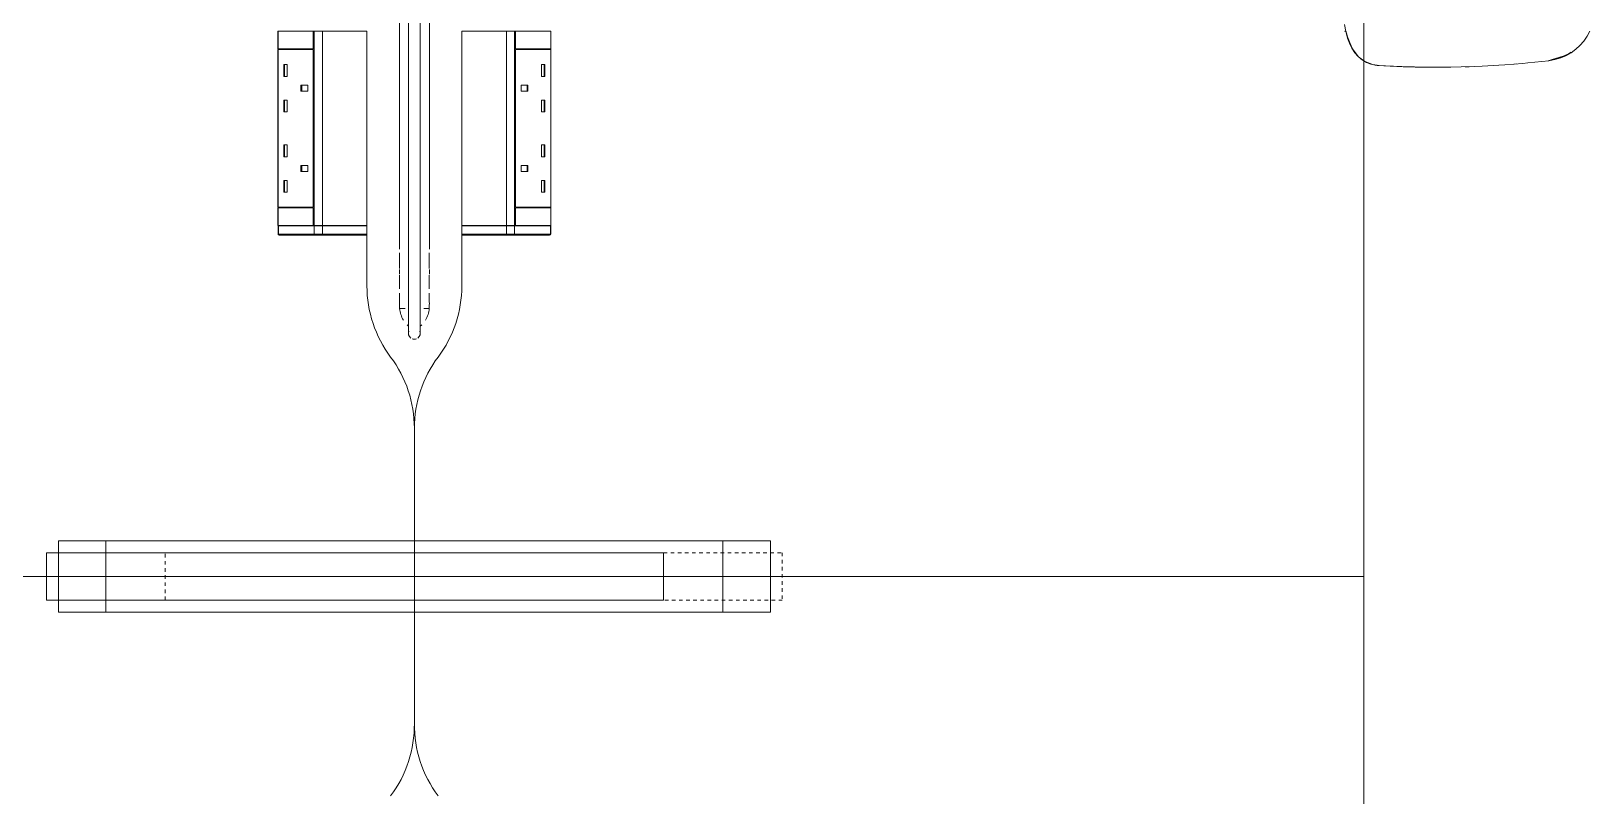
# Model space of a CAD drawing. Header units: millimetres. Extents: x 155927 to 326028, y -36033 to 97293.
# Drawn here: x 218004 to 219317, y 19325 to 19969 of the extents above; entities that cross this region are included whole.
import ezdxf

# ---------------------------------------------------------------- set-up
doc = ezdxf.new("R2010")
doc.units = ezdxf.units.MM
doc.header["$MEASUREMENT"] = 0
doc.linetypes.add('Dash', pattern=[6, 3, -3])
for name, color, linetype, lineweight in [('G-IMPT', 8, 'CONTINUOUS', 9), ('I-FURN', 8, 'CONTINUOUS', 9), ('I-FURN-HDLN', 8, 'Dash', 9)]:
    doc.layers.add(name, color=color, linetype=linetype, lineweight=lineweight)

msp = doc.modelspace()

# ---------------------------------------------------------------- linework, layer by layer
at = {"layer": 'G-IMPT'}
for p, q in [((219110.3, 19974.9), (219111.3, 19969)), ((219112.7, 19963.5), (219111.3, 19969)), ((219112.7, 19964.6), (219112, 19968.1)), ((219112.7, 19964.6), (219115, 19959)), ((219112.7, 19963.5), (219114.3, 19959.2)), ((219314.7, 19965.3), (219311.9, 19961.1)), ((219314.7, 19965.3), (219316.9, 19969.5)), ((219116.3, 19955.1), (219114.3, 19959.2)), ((219116.9, 19954.6), (219115, 19959)), ((219116.3, 19955.1), (219118.9, 19951.1)), ((219122.1, 19947.8), (219116.9, 19954.6)), ((219118.9, 19951.1), (219121.6, 19948)), ((219290.9, 19946.5), (219299, 19950.2)), ((219296.6, 19948.6), (219301.1, 19951.1)), ((219301.1, 19951.8), (219299, 19950.2)), ((219305.2, 19954.1), (219301.1, 19951.1)), ((219305.2, 19954.1), (219308.6, 19957.3)), ((219311.9, 19961.1), (219308.6, 19957.3)), ((219125.3, 19944.9), (219121.6, 19948)), ((219126.5, 19944.5), (219122.1, 19947.8)), ((219126.5, 19944.3), (219125.3, 19944.9)), ((219127.7, 19943.7), (219126.5, 19944.5)), ((219128.8, 19943), (219126.5, 19944.3)), ((219133.9, 19941.2), (219127.7, 19943.7)), ((219128.8, 19943), (219132.4, 19941.6)), ((219133.7, 19941.2), (219132.4, 19941.6)), ((219133.7, 19941.2), (219136.1, 19940.8)), ((219133.9, 19941.2), (219137.8, 19940.7)), ((219137.8, 19940.5), (219136.1, 19940.8)), ((219158.4, 19939.5), (219137.8, 19940.5)), ((219159.6, 19939.4), (219137.8, 19940.5)), ((219137.8, 19940.5), (219139.4, 19940.4)), ((219159.6, 19939.4), (219139.4, 19940.4)), ((219179.8, 19939), (219158.4, 19939.5)), ((219169.9, 19939.1), (219158.4, 19939.5)), ((219158.4, 19939.5), (219159.6, 19939.4)), ((219179.8, 19939), (219159.6, 19939.4)), ((219199.9, 19939), (219169.9, 19939.1)), ((219179.8, 19939), (219169.9, 19939.1)), ((219169.9, 19939.1), (219189.2, 19938.9)), ((219177.7, 19939), (219175.8, 19939.1)), ((219179.8, 19939), (219177.7, 19939)), ((219199.9, 19939), (219179.8, 19939)), ((219199.9, 19939), (219189.2, 19938.9)), ((219199.9, 19939), (219208.4, 19939.2)), ((219220.1, 19939.6), (219208.4, 19939.2)), ((219213.3, 19939.3), (219211.8, 19939.3)), ((219215.2, 19939.4), (219213.3, 19939.3)), ((219220.1, 19939.6), (219226.1, 19939.8)), ((219240.3, 19940.6), (219226.1, 19939.8)), ((219245.4, 19941), (219240.3, 19940.6)), ((219245.4, 19941), (219260.4, 19942.2)), ((219253.6, 19941.6), (219255.2, 19941.8)), ((219260.4, 19942.2), (219264.6, 19942.6)), ((219264.6, 19942.6), (219282.5, 19944.5)), ((219282, 19944.5), (219294.4, 19948.3)), ((219282, 19944.5), (219285.3, 19945.4)), ((219290.9, 19946.5), (219282.5, 19944.6)), ((219282.5, 19944.5), (219287.5, 19945.4)), ((219294.4, 19948.3), (219285.3, 19945.4)), ((219292.4, 19946.8), (219287.5, 19945.4)), ((219296.6, 19948.6), (219292.4, 19946.8))]:
    msp.add_line(p, q, dxfattribs=at)
at = {"layer": 'I-FURN'}
for p, q in [((219126.5, 19509.6), (219126.5, 20909.6)), ((219126.5, 20909.6), (219126.5, 19509.6)), ((218314, 19785.5), (218314, 20623.7)), ((218321.5, 20623.7), (218321.5, 19785.5)), ((218331.5, 19785.5), (218331.5, 20623.7)), ((218339.1, 20623.7), (218339.1, 19785.5)), ((218211.5, 19954.4), (218211.5, 19969.4)), ((218211.5, 19969.4), (218241.3, 19969.4)), ((218211.7, 19969.3), (218211.7, 19805.4)), ((218241.3, 19969.4), (218241.3, 19954.4)), ((218241.5, 19954.4), (218241.5, 19969.3)), ((218241.5, 19969.3), (218242.1, 19969.3)), ((218249.1, 19969.3), (218242.1, 19969.3)), ((218242.1, 19969.3), (218242.1, 19805.4)), ((218286.5, 19969.3), (218249.1, 19969.3)), ((218249.1, 19969.3), (218249.1, 19805.4)), ((218286.5, 19805.4), (218286.5, 19969.3)), ((218286.5, 19969.3), (218286.5, 19805.4)), ((218366.5, 19969.3), (218366.5, 19805.4)), ((218366.5, 19805.4), (218366.5, 19969.3)), ((218404, 19969.3), (218366.5, 19969.3)), ((218404, 19805.4), (218404, 19969.3)), ((218410.9, 19969.3), (218404, 19969.3)), ((218411.7, 19969.4), (218409.3, 19969.4)), ((218410.9, 19805.4), (218410.9, 19969.3)), ((218410.9, 19969.3), (218411.5, 19969.3)), ((218411.5, 19969.3), (218411.5, 19954.4)), ((218411.7, 19954.4), (218411.7, 19969.4)), ((218411.7, 19969.4), (218441.6, 19969.4)), ((218441.4, 19805.4), (218441.4, 19969.3)), ((218441.6, 19969.4), (218441.6, 19954.4)), ((219110.2, 19969.5), (219111, 19969.1)), ((219111, 19969.1), (219111.9, 19968.7)), ((218241.3, 19954.4), (218211.5, 19954.4)), ((218211.5, 19953.9), (218241.3, 19953.9)), ((218211.5, 19820.9), (218211.5, 19953.9)), ((218211.9, 19953.9), (218211.9, 19954.4)), ((218241.3, 19953.9), (218241.3, 19820.9)), ((218241.5, 19820.9), (218241.5, 19953.9)), ((218411.5, 19953.9), (218411.5, 19820.9)), ((218441.6, 19954.4), (218411.7, 19954.4)), ((218411.7, 19820.9), (218411.7, 19953.9)), ((218441.6, 19953.9), (218411.7, 19953.9)), ((218441.2, 19954.4), (218441.2, 19953.9)), ((218441.6, 19953.9), (218441.6, 19820.9)), ((218216.5, 19941.3), (218216.5, 19931.3)), ((218216.5, 19941.3), (218219.4, 19941.3)), ((218217.2, 19941.3), (218217.2, 19931.3)), ((218219.4, 19941.3), (218219.4, 19931.3)), ((218436.5, 19941.3), (218433.7, 19941.3)), ((218433.7, 19931.3), (218433.7, 19941.3)), ((218435.8, 19931.3), (218435.8, 19941.3)), ((218436.5, 19931.3), (218436.5, 19941.3)), ((218216.5, 19931.3), (218219.4, 19931.3)), ((218230.8, 19923.8), (218230.8, 19918.8)), ((218236.6, 19923.8), (218230.8, 19923.8)), ((218231.6, 19923.8), (218231.6, 19918.8)), ((218236.6, 19918.8), (218236.6, 19923.8)), ((218422.2, 19923.8), (218416.5, 19923.8)), ((218416.5, 19918.8), (218416.5, 19923.8)), ((218421.5, 19918.8), (218421.5, 19923.8)), ((218422.2, 19918.8), (218422.2, 19923.8)), ((218436.5, 19931.3), (218433.7, 19931.3)), ((218216.5, 19911.3), (218216.5, 19901.3)), ((218216.5, 19911.3), (218219.4, 19911.3)), ((218217.2, 19911.3), (218217.2, 19901.3)), ((218219.4, 19911.3), (218219.4, 19901.3)), ((218230.8, 19918.8), (218236.6, 19918.8)), ((218422.2, 19918.8), (218416.5, 19918.8)), ((218436.5, 19911.3), (218433.7, 19911.3)), ((218433.7, 19901.3), (218433.7, 19911.3)), ((218435.8, 19901.3), (218435.8, 19911.3)), ((218436.5, 19901.3), (218436.5, 19911.3)), ((218216.5, 19901.3), (218219.4, 19901.3)), ((218436.5, 19901.3), (218433.7, 19901.3)), ((218216.5, 19873.5), (218216.5, 19863.5)), ((218216.5, 19873.5), (218219.4, 19873.5)), ((218217.2, 19873.5), (218217.2, 19863.5)), ((218219.4, 19873.5), (218219.4, 19863.5)), ((218436.5, 19873.5), (218433.7, 19873.5)), ((218433.7, 19863.5), (218433.7, 19873.5)), ((218435.8, 19863.5), (218435.8, 19873.5)), ((218436.5, 19863.5), (218436.5, 19873.5)), ((218216.5, 19863.5), (218219.4, 19863.5)), ((218436.5, 19863.5), (218433.7, 19863.5)), ((218230.8, 19856), (218230.8, 19851)), ((218230.8, 19856), (218236.6, 19856)), ((218230.8, 19851), (218236.6, 19851)), ((218231.6, 19856), (218231.6, 19851)), ((218236.6, 19856), (218236.6, 19851)), ((218416.5, 19856), (218416.5, 19851)), ((218422.2, 19856), (218416.5, 19856)), ((218416.5, 19851), (218422.2, 19851)), ((218421.5, 19851), (218421.5, 19856)), ((218422.2, 19851), (218422.2, 19856)), ((218216.5, 19843.5), (218216.5, 19833.5)), ((218216.5, 19843.5), (218219.4, 19843.5)), ((218216.5, 19833.5), (218219.4, 19833.5)), ((218217.2, 19843.5), (218217.2, 19833.5)), ((218219.4, 19843.5), (218219.4, 19833.5)), ((218436.5, 19843.5), (218433.7, 19843.5)), ((218433.7, 19833.5), (218433.7, 19843.5)), ((218436.5, 19833.5), (218433.7, 19833.5)), ((218435.8, 19833.5), (218435.8, 19843.5)), ((218436.5, 19833.5), (218436.5, 19843.5)), ((218211.5, 19820.9), (218241.3, 19820.9)), ((218211.5, 19820.4), (218241.3, 19820.4)), ((218211.5, 19805.4), (218211.5, 19820.4)), ((218211.9, 19820.4), (218211.9, 19820.9)), ((218241.3, 19820.4), (218241.3, 19805.4)), ((218241.5, 19805.4), (218241.5, 19820.4)), ((218411.5, 19820.4), (218411.5, 19805.4)), ((218441.6, 19820.9), (218411.7, 19820.9)), ((218411.7, 19805.4), (218411.7, 19820.4)), ((218411.7, 19820.4), (218441.6, 19820.4)), ((218441.2, 19820.9), (218441.2, 19820.4)), ((218441.6, 19820.4), (218441.6, 19805.4)), ((218241.3, 19805.4), (218211.5, 19805.4)), ((218211.7, 19805.3), (218211.7, 19798.3)), ((218211.9, 19805.3), (218211.7, 19805.3)), ((218211.7, 19805.3), (218211.7, 19798.3)), ((218211.7, 19805.3), (218211.7, 19798.3)), ((218211.9, 19798.3), (218211.9, 19805.3)), ((218242.1, 19805.3), (218211.9, 19805.3)), ((218241.3, 19805.4), (218243.8, 19805.4)), ((218242.1, 19805.4), (218241.5, 19805.4)), ((218242.1, 19805.4), (218249.1, 19805.4)), ((218242.1, 19798.3), (218242.1, 19805.3)), ((218249.1, 19805.3), (218242.1, 19805.3)), ((218249.1, 19805.4), (218286.5, 19805.4)), ((218249.1, 19798.3), (218249.1, 19805.3)), ((218286.5, 19805.3), (218249.1, 19805.3)), ((218286.5, 19798.3), (218286.5, 19805.3)), ((218286.5, 19798.3), (218286.5, 19805.3)), ((218366.5, 19805.4), (218404, 19805.4)), ((218366.5, 19805.3), (218366.5, 19798.3)), ((218366.5, 19798.3), (218366.5, 19805.3)), ((218404, 19805.3), (218366.5, 19805.3)), ((218404, 19805.4), (218410.9, 19805.4)), ((218404, 19798.3), (218404, 19805.3)), ((218410.9, 19805.3), (218404, 19805.3)), ((218411.5, 19805.4), (218410.9, 19805.4)), ((218410.9, 19798.3), (218410.9, 19805.3)), ((218441.2, 19805.3), (218410.9, 19805.3)), ((218441.6, 19805.4), (218411.7, 19805.4)), ((218441.2, 19798.3), (218441.2, 19805.3)), ((218441.4, 19805.3), (218441.2, 19805.3)), ((218441.4, 19798.3), (218441.4, 19805.3)), ((218441.4, 19798.3), (218441.4, 19805.3)), ((218441.4, 19805.3), (218441.4, 19798.3)), ((218211.9, 19798.3), (218211.7, 19798.3)), ((218242.1, 19798.3), (218211.9, 19798.3)), ((218212.1, 19797.5), (218212, 19797.6)), ((218212.7, 19797.3), (218243, 19797.3)), ((218212.7, 19797.3), (218243, 19797.3)), ((218249.1, 19798.3), (218242.1, 19798.3)), ((218281.5, 19797.3), (218243, 19797.3)), ((218243, 19797.3), (218248.5, 19797.3)), ((218248.5, 19797.3), (218285.5, 19797.3)), ((218286.5, 19798.3), (218249.1, 19798.3)), ((218281.5, 19798.3), (218281.5, 19797.3)), ((218285.5, 19797.3), (218281.5, 19797.3)), ((218285.5, 19797.3), (218285.5, 19797.3)), ((218286.5, 19754.6), (218286.5, 19798.3)), ((218286.5, 19798.3), (218286.5, 19754.6)), ((218366.5, 19798.3), (218366.5, 19754.6)), ((218366.5, 19754.6), (218366.5, 19798.3)), ((218404, 19798.3), (218366.5, 19798.3)), ((218371.5, 19797.3), (218367.5, 19797.3)), ((218367.5, 19797.3), (218404.5, 19797.3)), ((218371.5, 19797.3), (218371.5, 19798.3)), ((218410.1, 19797.3), (218371.5, 19797.3)), ((218410.9, 19798.3), (218404, 19798.3)), ((218404.5, 19797.3), (218410.1, 19797.3)), ((218410.1, 19797.3), (218440.4, 19797.3)), ((218410.1, 19797.3), (218440.4, 19797.3)), ((218441.2, 19798.3), (218410.9, 19798.3)), ((218441, 19797.6), (218441, 19797.5)), ((218441.4, 19798.3), (218441.2, 19798.3)), ((218314, 19769.3), (218314, 19782.6)), ((218321.5, 19785.5), (218321.5, 19782.7)), ((218321.5, 19782.7), (218321.5, 19779.9)), ((218321.5, 19779.9), (218321.5, 19777)), ((218331.5, 19784.8), (218331.5, 19785.5)), ((218331.5, 19781.9), (218331.5, 19784.8)), ((218331.5, 19779.1), (218331.5, 19781.9)), ((218331.5, 19776.3), (218331.5, 19779.1)), ((218339, 19782.6), (218339, 19769.3)), ((218314, 19764.4), (218314, 19768.4)), ((218321.5, 19777), (218321.5, 19774.2)), ((218321.5, 19774.2), (218321.5, 19771.4)), ((218321.5, 19771.4), (218321.5, 19768.7)), ((218321.5, 19768.7), (218321.5, 19765.9)), ((218321.5, 19765.9), (218321.5, 19763.2)), ((218331.5, 19773.5), (218331.5, 19776.3)), ((218331.5, 19770.7), (218331.5, 19773.5)), ((218331.5, 19767.9), (218331.5, 19770.7)), ((218331.5, 19765.2), (218331.5, 19767.9)), ((218339.1, 19768.4), (218339.1, 19764.4)), ((218314, 19752.1), (218314, 19763.6)), ((218321.5, 19763.2), (218321.5, 19760.5)), ((218321.5, 19760.5), (218321.5, 19757.9)), ((218321.5, 19757.9), (218321.5, 19755.3)), ((218321.5, 19755.3), (218321.5, 19752.8)), ((218321.5, 19752.8), (218321.5, 19750.3)), ((218331.5, 19762.5), (218331.5, 19765.2)), ((218331.5, 19759.8), (218331.5, 19762.5)), ((218331.5, 19757.2), (218331.5, 19759.8)), ((218331.5, 19754.6), (218331.5, 19757.2)), ((218331.5, 19752.1), (218331.5, 19754.6)), ((218339, 19763.6), (218339, 19752.1)), ((218314, 19740.5), (218314, 19748.6)), ((218314, 19739.3), (218314, 19740.2)), ((218321.5, 19750.3), (218321.5, 19747.9)), ((218321.5, 19747.9), (218321.5, 19745.5)), ((218321.5, 19745.5), (218321.5, 19743.2)), ((218321.5, 19743.2), (218321.5, 19740.9)), ((218321.5, 19740.9), (218321.5, 19738.8)), ((218331.5, 19749.6), (218331.5, 19752.1)), ((218331.5, 19747.2), (218331.5, 19749.6)), ((218331.5, 19744.9), (218331.5, 19747.2)), ((218331.5, 19742.6), (218331.5, 19744.9)), ((218331.5, 19740.3), (218331.5, 19742.6)), ((218331.5, 19738.2), (218331.5, 19740.3)), ((218339, 19748.6), (218339, 19740.5)), ((218339.1, 19740.2), (218339.1, 19739.3)), ((218314, 19735.5), (218314, 19738.9)), ((218314, 19735.5), (218318.6, 19735.5)), ((218321.5, 19738.8), (218321.5, 19736.7)), ((218321.5, 19736.7), (218321.5, 19734.7)), ((218321.5, 19734.7), (218321.5, 19732.7)), ((218321.5, 19732.7), (218321.5, 19730.9)), ((218321.5, 19730.9), (218321.5, 19729.1)), ((218321.5, 19729.1), (218321.5, 19727.4)), ((218321.5, 19727.4), (218321.5, 19725.9)), ((218331.5, 19736.1), (218331.5, 19738.2)), ((218331.5, 19734.1), (218331.5, 19736.1)), ((218331.5, 19732.2), (218331.5, 19734.1)), ((218331.5, 19730.4), (218331.5, 19732.2)), ((218331.5, 19728.6), (218331.5, 19730.4)), ((218331.5, 19727), (218331.5, 19728.6)), ((218331.5, 19725.4), (218331.5, 19727)), ((218334.5, 19735.5), (218339, 19735.5)), ((218339, 19738.9), (218339, 19735.5)), ((218321.5, 19725.9), (218321.5, 19724.4)), ((218321.5, 19724.4), (218321.5, 19723)), ((218321.5, 19723), (218321.5, 19721.7)), ((218321.5, 19721.7), (218321.5, 19720.5)), ((218321.5, 19720.5), (218321.5, 19719.4)), ((218321.5, 19719.4), (218321.5, 19718.5)), ((218321.5, 19718.5), (218321.5, 19717.6)), ((218321.5, 19717.6), (218321.5, 19716.8)), ((218321.5, 19716.8), (218321.5, 19716.2)), ((218321.5, 19716.2), (218321.5, 19715.6)), ((218321.5, 19715.6), (218321.5, 19715.2)), ((218321.5, 19715.2), (218321.5, 19714.9)), ((218321.5, 19714.9), (218321.5, 19714.7)), ((218321.5, 19714.7), (218321.5, 19714.6)), ((218321.5, 19714.6), (218321.5, 19714.6)), ((218331.5, 19724), (218331.5, 19725.4)), ((218331.5, 19722.6), (218331.5, 19724)), ((218331.5, 19721.4), (218331.5, 19722.6)), ((218331.5, 19720.2), (218331.5, 19721.4)), ((218331.5, 19719.2), (218331.5, 19720.2)), ((218331.5, 19718.2), (218331.5, 19719.2)), ((218331.5, 19717.4), (218331.5, 19718.2)), ((218331.5, 19716.6), (218331.5, 19717.4)), ((218331.5, 19716), (218331.5, 19716.6)), ((218331.5, 19715.5), (218331.5, 19716)), ((218331.5, 19715.1), (218331.5, 19715.5)), ((218331.5, 19714.8), (218331.5, 19715.1)), ((218331.5, 19714.7), (218331.5, 19714.8)), ((218331.5, 19714.6), (218331.5, 19714.7)), ((218326.5, 19634.6), (218326.5, 19509.6)), ((218326.5, 19509.6), (218326.5, 19634.6)), ((218326.5, 19509.6), (218326.5, 19634.6)), ((218326.5, 19634.6), (218326.5, 19509.6)), ((218026.5, 19529.6), (218016.5, 19529.6)), ((218016.5, 19529.6), (218016.5, 19489.6)), ((218066.5, 19539.6), (218026.5, 19539.6)), ((218026.5, 19539.6), (218626.5, 19539.6)), ((218026.5, 19539.6), (218026.5, 19479.6)), ((218026.5, 19539.6), (218026.5, 19529.6)), ((218536.5, 19529.6), (218026.5, 19529.6)), ((218586.5, 19539.6), (218066.5, 19539.6)), ((218066.5, 19539.6), (218066.5, 19529.6)), ((218066.5, 19539.6), (218066.5, 19479.6)), ((218536.5, 19489.6), (218536.5, 19529.6)), ((218626.5, 19539.6), (218586.5, 19539.6)), ((218586.5, 19539.6), (218586.5, 19479.6)), ((218586.5, 19539.6), (218586.5, 19479.6)), ((218626.5, 19479.6), (218626.5, 19539.6)), ((218626.5, 19539.6), (218626.5, 19479.6)), ((218326.5, 19509.6), (217526.5, 19509.6)), ((217526.5, 19509.6), (218326.5, 19509.6)), ((217526.5, 19509.6), (218326.5, 19509.6)), ((218326.5, 19509.6), (217526.5, 19509.6)), ((218326.5, 19509.6), (218326.5, 19385.7)), ((219126.5, 19509.6), (218326.5, 19509.6)), ((218326.5, 19509.6), (219126.5, 19509.6)), ((218326.5, 19385.7), (218326.5, 19509.6)), ((218326.5, 19385.7), (218326.5, 19509.6)), ((218326.5, 19509.6), (218326.5, 19385.7)), ((218326.5, 19509.6), (219126.5, 19509.6)), ((219126.5, 19509.6), (218326.5, 19509.6)), ((219126.5, 18109.6), (219126.5, 19509.6)), ((219126.5, 19509.6), (219126.5, 18109.6)), ((218016.5, 19489.6), (218026.5, 19489.6)), ((218026.5, 19489.6), (218026.5, 19479.6)), ((218026.5, 19489.6), (218536.5, 19489.6)), ((218626.5, 19479.6), (218026.5, 19479.6)), ((218026.5, 19479.6), (218066.5, 19479.6)), ((218066.5, 19489.6), (218066.5, 19479.6)), ((218066.5, 19479.6), (218586.5, 19479.6)), ((218586.5, 19479.6), (218626.5, 19479.6))]:
    msp.add_line(p, q, dxfattribs=at)
at = {"layer": 'I-FURN', "flags": 128}
for points in [[(218211.8, 19797.8), (218211.8, 19797.8), (218211.8, 19797.9), (218211.8, 19797.9), (218211.8, 19798), (218211.7, 19798), (218211.7, 19798), (218211.7, 19798.1), (218211.7, 19798.1), (218211.7, 19798.1), (218211.7, 19798.2), (218211.7, 19798.2), (218211.7, 19798.3), (218211.7, 19798.3), (218211.7, 19798.3)], [(218243, 19797.3), (218243.1, 19797.3), (218243.2, 19797.3), (218243.3, 19797.3), (218243.4, 19797.3), (218243.5, 19797.3), (218243.6, 19797.3), (218243.7, 19797.3), (218243.9, 19797.3), (218244, 19797.3), (218244.1, 19797.3), (218244.3, 19797.3), (218244.4, 19797.3), (218244.5, 19797.3), (218244.7, 19797.3), (218244.8, 19797.3), (218245, 19797.3), (218245.1, 19797.3), (218245.3, 19797.3), (218245.4, 19797.3), (218245.6, 19797.3), (218245.8, 19797.3), (218245.9, 19797.3), (218246.1, 19797.3), (218246.2, 19797.3), (218246.4, 19797.3), (218246.6, 19797.3), (218246.7, 19797.3), (218246.9, 19797.3), (218247, 19797.3), (218247.2, 19797.3), (218247.3, 19797.3), (218247.5, 19797.3), (218247.7, 19797.3), (218247.8, 19797.3), (218247.9, 19797.3), (218248.1, 19797.3), (218248.2, 19797.3), (218248.4, 19797.3), (218248.5, 19797.3)], [(218248.5, 19797.3), (218251.3, 19797.3), (218254, 19797.3), (218256.6, 19797.3), (218259.1, 19797.3), (218261.5, 19797.3), (218263.9, 19797.3), (218266.1, 19797.3), (218268.2, 19797.3), (218270.2, 19797.3), (218272.1, 19797.3), (218273.9, 19797.3), (218275.6, 19797.3), (218277.2, 19797.3), (218278.6, 19797.3), (218279.9, 19797.3), (218281.1, 19797.3), (218282.1, 19797.3), (218283, 19797.3), (218283.8, 19797.3), (218284.4, 19797.3), (218285, 19797.3), (218285.3, 19797.3), (218285.5, 19797.3)], [(218285.5, 19797.3), (218285.5, 19797.3), (218285.5, 19797.3), (218285.5, 19797.3), (218285.5, 19797.3), (218285.5, 19797.3), (218285.4, 19797.3), (218285.4, 19797.3), (218285.3, 19797.3), (218285.3, 19797.3), (218285.2, 19797.3), (218285.2, 19797.3), (218285.1, 19797.3), (218285, 19797.3), (218284.9, 19797.3), (218284.8, 19797.3), (218284.7, 19797.3), (218284.6, 19797.3), (218284.5, 19797.3), (218284.4, 19797.3), (218284.3, 19797.3), (218284.2, 19797.3), (218284.1, 19797.3), (218284, 19797.3), (218283.8, 19797.3), (218283.7, 19797.3), (218283.6, 19797.3), (218283.4, 19797.3), (218283.3, 19797.3), (218283.1, 19797.3), (218283, 19797.3), (218282.8, 19797.3), (218282.7, 19797.3), (218282.5, 19797.3), (218282.4, 19797.3), (218282.2, 19797.3), (218282.1, 19797.3), (218281.9, 19797.3), (218281.7, 19797.3), (218281.6, 19797.3), (218281.5, 19797.3)], [(218286.5, 19798.3), (218286.5, 19798.3), (218286.5, 19798.2), (218286.5, 19798.2), (218286.5, 19798.2), (218286.5, 19798.1), (218286.5, 19798.1), (218286.5, 19798), (218286.5, 19798), (218286.5, 19798), (218286.5, 19797.9), (218286.4, 19797.9), (218286.4, 19797.9), (218286.4, 19797.8), (218286.4, 19797.8), (218286.4, 19797.8), (218286.3, 19797.7), (218286.3, 19797.7), (218286.3, 19797.7), (218286.3, 19797.6), (218286.2, 19797.6), (218286.2, 19797.6), (218286.2, 19797.5), (218286.1, 19797.5), (218286.1, 19797.5), (218286.1, 19797.5), (218286, 19797.5), (218286, 19797.4), (218286, 19797.4), (218285.9, 19797.4), (218285.9, 19797.4), (218285.9, 19797.4), (218285.8, 19797.4), (218285.8, 19797.3), (218285.7, 19797.3), (218285.7, 19797.3), (218285.7, 19797.3), (218285.6, 19797.3), (218285.6, 19797.3), (218285.5, 19797.3), (218285.5, 19797.3)], [(218367.5, 19797.3), (218367.5, 19797.3), (218367.4, 19797.3), (218367.4, 19797.3), (218367.4, 19797.3), (218367.3, 19797.3), (218367.3, 19797.3), (218367.2, 19797.4), (218367.2, 19797.4), (218367.2, 19797.4), (218367.1, 19797.4), (218367.1, 19797.4), (218367.1, 19797.4), (218367, 19797.4), (218367, 19797.5), (218366.9, 19797.5), (218366.9, 19797.5), (218366.9, 19797.5), (218366.9, 19797.6), (218366.8, 19797.6), (218366.8, 19797.6), (218366.8, 19797.6), (218366.7, 19797.7), (218366.7, 19797.7), (218366.7, 19797.7), (218366.7, 19797.8), (218366.7, 19797.8), (218366.6, 19797.8), (218366.6, 19797.9), (218366.6, 19797.9), (218366.6, 19798), (218366.6, 19798), (218366.6, 19798), (218366.5, 19798.1), (218366.5, 19798.1), (218366.5, 19798.1), (218366.5, 19798.2), (218366.5, 19798.2), (218366.5, 19798.3), (218366.5, 19798.3), (218366.5, 19798.3)], [(218371.5, 19797.3), (218371.4, 19797.3), (218371.2, 19797.3), (218371, 19797.3), (218370.9, 19797.3), (218370.7, 19797.3), (218370.6, 19797.3), (218370.4, 19797.3), (218370.3, 19797.3), (218370.1, 19797.3), (218370, 19797.3), (218369.8, 19797.3), (218369.7, 19797.3), (218369.5, 19797.3), (218369.4, 19797.3), (218369.3, 19797.3), (218369.1, 19797.3), (218369, 19797.3), (218368.9, 19797.3), (218368.8, 19797.3), (218368.6, 19797.3), (218368.5, 19797.3), (218368.4, 19797.3), (218368.3, 19797.3), (218368.2, 19797.3), (218368.1, 19797.3), (218368.1, 19797.3), (218368, 19797.3), (218367.9, 19797.3), (218367.8, 19797.3), (218367.8, 19797.3), (218367.7, 19797.3), (218367.7, 19797.3), (218367.6, 19797.3), (218367.6, 19797.3), (218367.6, 19797.3), (218367.5, 19797.3), (218367.5, 19797.3), (218367.5, 19797.3), (218367.5, 19797.3)], [(218367.5, 19797.3), (218367.5, 19797.3), (218367.5, 19797.3)], [(218367.5, 19797.3), (218367.8, 19797.3), (218368.2, 19797.3), (218368.8, 19797.3), (218369.4, 19797.3), (218370.3, 19797.3), (218371.2, 19797.3), (218372.3, 19797.3), (218373.5, 19797.3), (218374.8, 19797.3), (218376.3, 19797.3), (218377.9, 19797.3), (218379.6, 19797.3), (218381.4, 19797.3), (218383.3, 19797.3), (218385.4, 19797.3), (218387.5, 19797.3), (218389.8, 19797.3), (218392.1, 19797.3), (218394.6, 19797.3), (218397.1, 19797.3), (218399.8, 19797.3), (218402.5, 19797.3), (218404.5, 19797.3)], [(218404.5, 19797.3), (218404.7, 19797.3), (218404.8, 19797.3), (218405, 19797.3), (218405.1, 19797.3), (218405.2, 19797.3), (218405.4, 19797.3), (218405.5, 19797.3), (218405.7, 19797.3), (218405.9, 19797.3), (218406, 19797.3), (218406.2, 19797.3), (218406.3, 19797.3), (218406.5, 19797.3), (218406.6, 19797.3), (218406.8, 19797.3), (218407, 19797.3), (218407.1, 19797.3), (218407.3, 19797.3), (218407.4, 19797.3), (218407.6, 19797.3), (218407.8, 19797.3), (218407.9, 19797.3), (218408.1, 19797.3), (218408.2, 19797.3), (218408.4, 19797.3), (218408.5, 19797.3), (218408.6, 19797.3), (218408.8, 19797.3), (218408.9, 19797.3), (218409.1, 19797.3), (218409.2, 19797.3), (218409.3, 19797.3), (218409.4, 19797.3), (218409.6, 19797.3), (218409.7, 19797.3), (218409.8, 19797.3), (218409.9, 19797.3), (218410, 19797.3), (218410.1, 19797.3)], [(218441.4, 19798.3), (218441.4, 19798.3), (218441.4, 19798.2), (218441.4, 19798.2), (218441.3, 19798.2), (218441.3, 19798.1), (218441.3, 19798.1), (218441.3, 19798), (218441.3, 19798), (218441.3, 19798), (218441.3, 19797.9), (218441.3, 19797.9), (218441.2, 19797.9), (218441.2, 19797.8)]]:
    msp.add_lwpolyline(points, dxfattribs=at)
at = {"layer": 'I-FURN'}
for centre, radius, start, end in [((218386.5, 19754.6), 100, 180, 216.8699), ((218386.5, 19754.6), 100, 180, 216.8699), ((218266.5, 19754.6), 100, 323.1301, 0), ((218266.5, 19754.6), 100, 323.1301, 0), ((218337.5, 19737.9), 23.6, 185.6664, 210.8564), ((218315.6, 19737.9), 23.6, 329.1436, 354.3336), ((218326.5, 19727.5), 8.51, 223.4514, 234.4595), ((218326.5, 19714.6), 5, 158.1748, 232.7249), ((218326.5, 19714.6), 5, 307.2751, 21.8252), ((218326.5, 19727.5), 8.51, 305.5405, 316.5486), ((218326.5, 19714.6), 5, 247.635, 292.365), ((218226.5, 19634.6), 100, 0, 36.8699), ((218226.5, 19634.6), 100, 0, 36.8699), ((218426.5, 19634.6), 100, 143.1301, 180), ((218426.5, 19634.6), 100, 143.1301, 180), ((218226.5, 19384.6), 100, 323.1301, 0.6256), ((218226.5, 19384.6), 100, 323.1301, 0.6256), ((218426.5, 19384.6), 100, 179.3744, 216.8699), ((218426.5, 19384.6), 100, 179.3744, 216.8699)]:
    msp.add_arc(centre, radius, start, end, dxfattribs=at)
for centre, major_axis, ratio, start_param, end_param in [((218212.7, 19798.3), (0, -1), 0.819152, 4.712389, 6.283185), ((218243, 19798.3), (0, -1), 0.819152, 4.712389, 6.283185), ((218248.5, 19798.3), (0, -1), 0.56467, 0, 1.570796), ((218285.5, 19798.3), (0, -1), 0.998113, 0, 1.570796), ((218367.5, 19798.3), (0, 1), 0.998113, 1.570796, 3.141593), ((218404.5, 19798.3), (0, 1), 0.56467, 1.570796, 3.141593), ((218410.1, 19798.3), (0, 1), 0.819152, 3.141593, 4.712389), ((218440.4, 19798.3), (0, -1), 0.819152, 0, 1.570796)]:
    msp.add_ellipse(centre, major_axis=major_axis, ratio=ratio, start_param=start_param, end_param=end_param, dxfattribs=at)
at = {"layer": 'I-FURN-HDLN'}
for p, q in [((218116.5, 19529.6), (218636.5, 19529.6)), ((218116.5, 19489.6), (218116.5, 19529.6)), ((218636.5, 19529.6), (218636.5, 19489.6)), ((218636.5, 19489.6), (218116.5, 19489.6))]:
    msp.add_line(p, q, dxfattribs=at)

doc.saveas('drawing.dxf')
